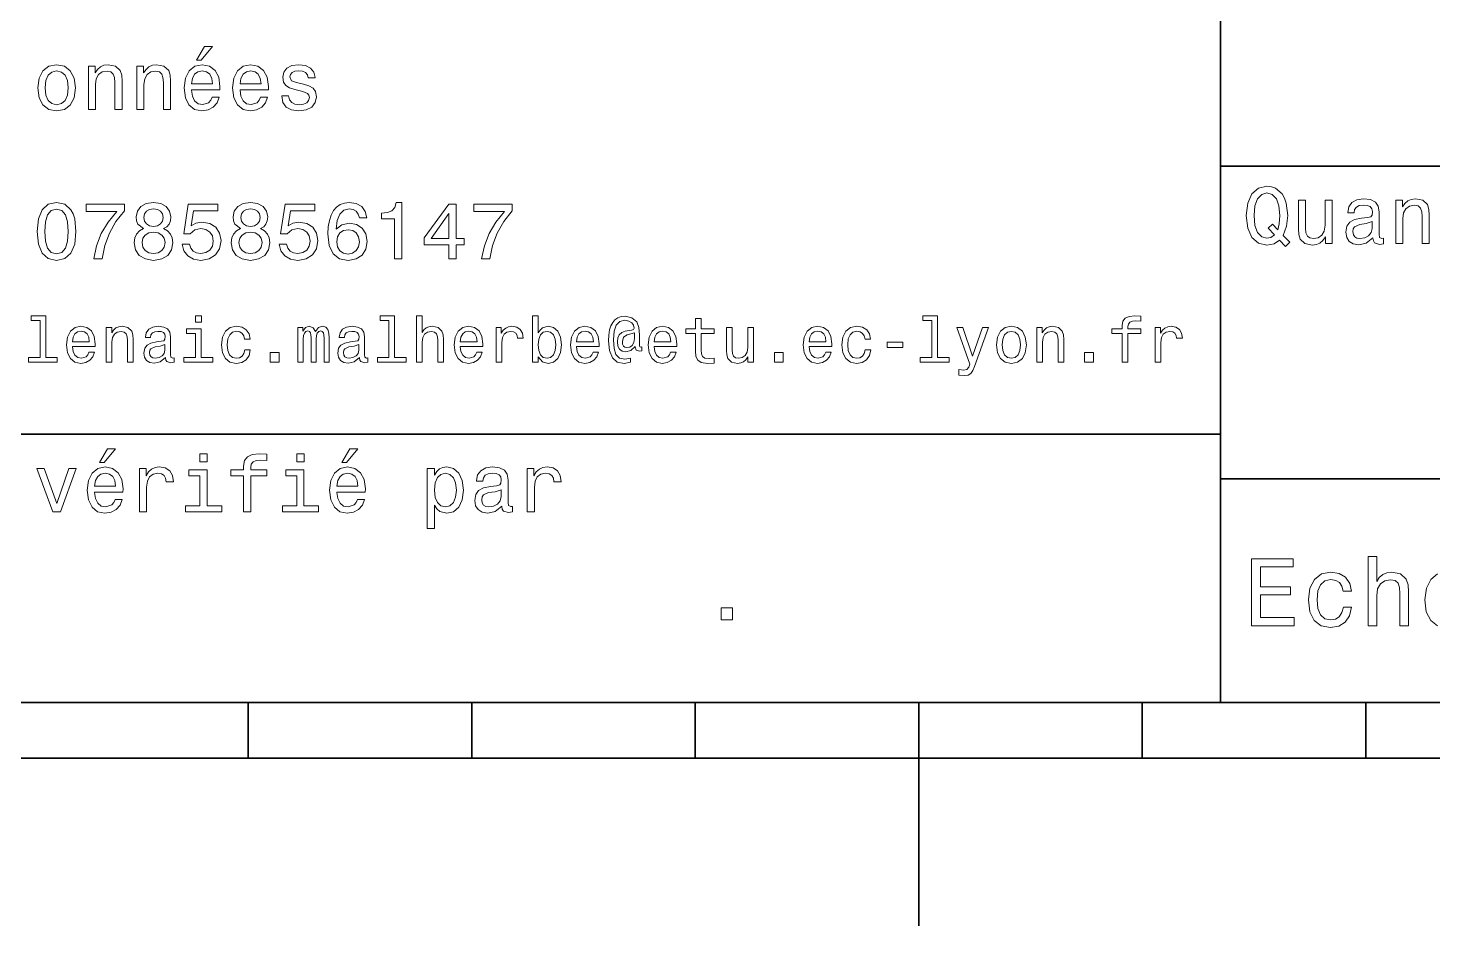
# Model space of a CAD drawing. Extents: x 0 to 297, y 0 to 210.
# Drawn here: x 108.7 to 171.5, y 0 to 40.2 of the extents above; entities that cross this region are included whole.
import ezdxf

# ---------------------------------------------------------------- set-up
doc = ezdxf.new("R2010")
doc.units = 0

msp = doc.modelspace()

# ---------------------------------------------------------------- linework, layer by layer
at = {"color": 7, "lineweight": 35}
for p, q in [((162, 10), (162, 70)), ((162, 34), (287, 34)), ((97, 22), (162, 22)), ((162, 20), (287, 20)), ((10, 10), (287, 10)), ((97, 10), (287, 10)), ((98.5, 7.5), (198.5, 7.5))]:
    msp.add_line(p, q, dxfattribs=at)
at = {"color": 7, "lineweight": 35, "ltscale": 0.0625}
for p, q in [((118.5, 10), (118.5, 7.5)), ((128.5, 10), (128.5, 7.5)), ((138.5, 10), (138.5, 7.5)), ((158.5, 10), (158.5, 7.5)), ((168.5, 10), (168.5, 7.5))]:
    msp.add_line(p, q, dxfattribs=at)
at = {"color": 7, "lineweight": 35, "ltscale": 0.25}
msp.add_line((148.5, 10), (148.5, 0), dxfattribs=at)
at = {"color": 7, "lineweight": 13}
for points in [[(116.184441, 38.728386), (116.396973, 38.728386), (116.897697, 39.340778), (116.54467, 39.340778)], [(109.087898, 37.496399), (109.145531, 37.056915), (109.311241, 36.732708), (109.574203, 36.530979), (109.927231, 36.462536), (110.276657, 36.530979), (110.539627, 36.729107), (110.70533, 37.053314), (110.766571, 37.496399), (110.70533, 37.935879), (110.539627, 38.263687), (110.276657, 38.461815), (109.927231, 38.533859), (109.574203, 38.461815), (109.311241, 38.260086), (109.145531, 37.935879)], [(111.350143, 36.530979), (111.667145, 36.530979), (111.667145, 37.647694), (111.69957, 37.903458), (111.804031, 38.090778), (111.966141, 38.206051), (112.182274, 38.249279), (112.355186, 38.213257), (112.463257, 38.115993), (112.517288, 37.953888), (112.535301, 37.737751), (112.535301, 36.530979), (112.852303, 36.530979), (112.852303, 37.802593), (112.837898, 38.058357), (112.773056, 38.270893), (112.560516, 38.465416), (112.229103, 38.533859), (112.045387, 38.508644), (111.890488, 38.440201), (111.757202, 38.324928), (111.65274, 38.170029), (111.65274, 38.465416), (111.350143, 38.465416)], [(113.51873, 36.530979), (113.835732, 36.530979), (113.835732, 37.647694), (113.868156, 37.903458), (113.972626, 38.090778), (114.134727, 38.206051), (114.350861, 38.249279), (114.523773, 38.213257), (114.631844, 38.115993), (114.685883, 37.953888), (114.703888, 37.737751), (114.703888, 36.530979), (115.020889, 36.530979), (115.020889, 37.802593), (115.006485, 38.058357), (114.941643, 38.270893), (114.729111, 38.465416), (114.39769, 38.533859), (114.213974, 38.508644), (114.059082, 38.440201), (113.925789, 38.324928), (113.821327, 38.170029), (113.821327, 38.465416), (113.51873, 38.465416)], [(115.964699, 37.406338), (117.232712, 37.406338), (117.236313, 37.554035), (117.178673, 37.9683), (117.020172, 38.278099), (116.768013, 38.465416), (116.432999, 38.533859), (116.105186, 38.461815), (115.853027, 38.260086), (115.690918, 37.932278), (115.633286, 37.5), (115.687317, 37.056915), (115.849426, 36.732708), (116.097984, 36.530979), (116.422188, 36.462536), (116.703171, 36.509365), (116.933716, 36.631844), (117.103027, 36.826366), (117.200287, 37.085735), (116.886887, 37.085735), (116.822044, 36.941643), (116.728386, 36.833572), (116.461815, 36.747116), (116.256485, 36.786743), (116.101585, 36.912823), (116.000717, 37.118156), (115.964699, 37.395531)], [(118.133286, 37.406338), (119.401299, 37.406338), (119.4049, 37.554035), (119.34726, 37.9683), (119.188766, 38.278099), (118.9366, 38.465416), (118.601585, 38.533859), (118.273773, 38.461815), (118.021614, 38.260086), (117.859512, 37.932278), (117.801872, 37.5), (117.855911, 37.056915), (118.018013, 36.732708), (118.266571, 36.530979), (118.590775, 36.462536), (118.871758, 36.509365), (119.10231, 36.631844), (119.271614, 36.826366), (119.368881, 37.085735), (119.055481, 37.085735), (118.990631, 36.941643), (118.896973, 36.833572), (118.630402, 36.747116), (118.425072, 36.786743), (118.270172, 36.912823), (118.169312, 37.118156), (118.133286, 37.395531)], [(120.971901, 37.658501), (120.66571, 37.730545), (120.438766, 37.8134), (120.363113, 37.982708), (120.384727, 38.101585), (120.460373, 38.188038), (120.582855, 38.242073), (120.759369, 38.263687), (120.92868, 38.242073), (121.061966, 38.177231), (121.148415, 38.079971), (121.184441, 37.950287), (121.49424, 37.950287), (121.49424, 37.957493), (121.440201, 38.191643), (121.292511, 38.375359), (121.061966, 38.490635), (120.759369, 38.533859), (120.453171, 38.490635), (120.229828, 38.371758), (120.08934, 38.195244), (120.046112, 37.971901), (120.078529, 37.755764), (120.179398, 37.604465), (120.3451, 37.496399), (120.586456, 37.42075), (120.939484, 37.334293), (121.155624, 37.244236), (121.213257, 37.172188), (121.234871, 37.064121), (121.202454, 36.930836), (121.115997, 36.829971), (120.97551, 36.765129), (120.788185, 36.743515), (120.590057, 36.765129), (120.445969, 36.840778), (120.348709, 36.963257), (120.309082, 37.132565), (120.002884, 37.132565), (120.053314, 36.844379), (120.201012, 36.635445), (120.435158, 36.509365), (120.759369, 36.462536), (121.097984, 36.509365), (121.346542, 36.635445), (121.497841, 36.837173), (121.551872, 37.100143), (121.512253, 37.327087), (121.400574, 37.481987), (121.216858, 37.582851)], [(109.412102, 37.5), (109.444527, 37.824207), (109.545387, 38.058357), (109.707489, 38.20245), (109.927231, 38.25288), (110.143372, 38.20245), (110.305473, 38.061958), (110.406342, 37.824207), (110.44236, 37.5), (110.406342, 37.172188), (110.305473, 36.934437), (110.143372, 36.790344), (109.927231, 36.743515), (109.707489, 36.790344), (109.545387, 36.934437), (109.444527, 37.172188)], [(115.964699, 37.672909), (116.004318, 37.921471), (116.101585, 38.105186), (116.249283, 38.216858), (116.443802, 38.256485), (116.634727, 38.216858), (116.782425, 38.105186), (116.872482, 37.921471), (116.9049, 37.672909)], [(118.133286, 37.672909), (118.172913, 37.921471), (118.270172, 38.105186), (118.41787, 38.216858), (118.612396, 38.256485), (118.803314, 38.216858), (118.951012, 38.105186), (119.041069, 37.921471), (119.073486, 37.672909)], [(164.642654, 30.685879), (164.916428, 30.401297), (165.107346, 30.592218), (164.811966, 30.894812), (164.963257, 31.305475), (165.010086, 31.780979), (164.941635, 32.339336), (164.862396, 32.56628), (164.757919, 32.753601), (164.46254, 33.009365), (164.282425, 33.074207), (164.08429, 33.099422), (163.702454, 33.009365), (163.41066, 32.757202), (163.223343, 32.342937), (163.158508, 31.780979), (163.223343, 31.219019), (163.407059, 30.804754), (163.698853, 30.54899), (164.08429, 30.462536), (164.39769, 30.520172)], [(164.41571, 30.916426), (164.260803, 30.801151), (164.08429, 30.765129), (163.850143, 30.829971), (163.666428, 31.024494), (163.543945, 31.341497), (163.504318, 31.780979), (163.543945, 32.216858), (163.662827, 32.537464), (163.846542, 32.731987), (164.08429, 32.80043), (164.318451, 32.731987), (164.502167, 32.533859), (164.621033, 32.213257), (164.664261, 31.780979), (164.631851, 31.40634), (164.5634, 31.150576), (164.329254, 31.395533), (164.13472, 31.211815)], [(109.059074, 31.071325), (109.113113, 30.505762), (109.282425, 30.102304), (109.552597, 29.857347), (109.927231, 29.778097), (110.298271, 29.857347), (110.568443, 30.102304), (110.734146, 30.505762), (110.791786, 31.071325), (110.734146, 31.633286), (110.665703, 31.856628), (110.568443, 32.040344), (110.298271, 32.285301), (109.927231, 32.368156), (109.552597, 32.285301), (109.282425, 32.036743), (109.113113, 31.633286)], [(109.4049, 31.071325), (109.433716, 31.507204), (109.523773, 31.820604), (109.685883, 32.004322), (109.927231, 32.069164), (110.164986, 32.004322), (110.327087, 31.820604), (110.417145, 31.507204), (110.445969, 31.071325), (110.417145, 30.631844), (110.327087, 30.318443), (110.164986, 30.134726), (109.927231, 30.073486), (109.685883, 30.134726), (109.523773, 30.318443), (109.433716, 30.631844)], [(111.5951, 29.850143), (111.958931, 29.850143), (112.077812, 30.444523), (112.286743, 30.999279), (112.58213, 31.514408), (112.967575, 31.997118), (112.967575, 32.296108), (111.252884, 32.296108), (111.252884, 31.9683), (112.621758, 31.9683), (112.225502, 31.481987), (111.926514, 30.974062), (111.717575, 30.433718)], [(113.817726, 31.197405), (113.634003, 31.09654), (113.507927, 30.956051), (113.428673, 30.779539), (113.403458, 30.567001), (113.461098, 30.246397), (113.626801, 29.997837), (113.896973, 29.839336), (114.264404, 29.778097), (114.628242, 29.839336), (114.898415, 29.997837), (115.064117, 30.246397), (115.125359, 30.567001), (115.096542, 30.779539), (115.020889, 30.956051), (114.891212, 31.09654), (114.71109, 31.197405), (114.855186, 31.283861), (114.956055, 31.402737), (115.017288, 31.546829), (115.038902, 31.723343), (114.98127, 31.979107), (114.829971, 32.184437), (114.585014, 32.317722), (114.264404, 32.368156), (113.940201, 32.317722), (113.695244, 32.184437), (113.540344, 31.979107), (113.486313, 31.723343), (113.504318, 31.546829), (113.565559, 31.402737)], [(113.828529, 31.694523), (113.857346, 31.853025), (113.943802, 31.975504), (114.080688, 32.051151), (114.264404, 32.079971), (114.444527, 32.051151), (114.581413, 31.975504), (114.66787, 31.853025), (114.700287, 31.694523), (114.66787, 31.532419), (114.581413, 31.40634), (114.444527, 31.323486), (114.264404, 31.298271), (114.080688, 31.327089), (113.943802, 31.40634), (113.857346, 31.532419)], [(115.539627, 30.502161), (115.618874, 30.206772), (115.795387, 29.976225), (116.054756, 29.832132), (116.386169, 29.778097), (116.75, 29.842939), (117.034584, 30.019451), (117.214699, 30.300432), (117.283142, 30.660662), (117.221901, 30.995676), (117.048996, 31.258644), (116.778816, 31.427954), (116.429398, 31.489193), (116.159225, 31.445965), (115.950287, 31.327089), (116.051155, 32.000721), (117.146255, 32.000721), (117.146255, 32.296108), (115.809799, 32.296108), (115.611671, 30.970461), (115.899857, 30.970461), (116.108788, 31.139769), (116.375359, 31.201008), (116.605911, 31.161383), (116.782425, 31.046108), (116.894089, 30.869596), (116.933716, 30.642651), (116.894089, 30.415705), (116.778816, 30.239193), (116.60231, 30.127522), (116.375359, 30.087896), (116.184441, 30.113111), (116.036743, 30.195965), (115.928673, 30.325647), (115.874641, 30.502161)], [(118.1549, 31.197405), (117.971184, 31.09654), (117.8451, 30.956051), (117.765854, 30.779539), (117.740631, 30.567001), (117.798271, 30.246397), (117.963974, 29.997837), (118.234146, 29.839336), (118.601585, 29.778097), (118.965416, 29.839336), (119.235596, 29.997837), (119.401299, 30.246397), (119.46254, 30.567001), (119.433716, 30.779539), (119.35807, 30.956051), (119.228386, 31.09654), (119.048271, 31.197405), (119.192368, 31.283861), (119.293228, 31.402737), (119.354469, 31.546829), (119.376083, 31.723343), (119.318443, 31.979107), (119.167145, 32.184437), (118.922195, 32.317722), (118.601585, 32.368156), (118.277374, 32.317722), (118.032425, 32.184437), (117.877525, 31.979107), (117.823486, 31.723343), (117.841499, 31.546829), (117.90274, 31.402737)], [(118.16571, 31.694523), (118.194527, 31.853025), (118.280983, 31.975504), (118.41787, 32.051151), (118.601585, 32.079971), (118.7817, 32.051151), (118.918587, 31.975504), (119.005043, 31.853025), (119.03746, 31.694523), (119.005043, 31.532419), (118.918587, 31.40634), (118.7817, 31.323486), (118.601585, 31.298271), (118.41787, 31.327089), (118.280983, 31.40634), (118.194527, 31.532419)], [(119.876801, 30.502161), (119.956055, 30.206772), (120.132568, 29.976225), (120.391937, 29.832132), (120.723343, 29.778097), (121.087173, 29.842939), (121.371758, 30.019451), (121.551872, 30.300432), (121.620316, 30.660662), (121.559082, 30.995676), (121.386169, 31.258644), (121.115997, 31.427954), (120.766571, 31.489193), (120.496399, 31.445965), (120.287468, 31.327089), (120.388329, 32.000721), (121.483429, 32.000721), (121.483429, 32.296108), (120.146973, 32.296108), (119.948853, 30.970461), (120.23703, 30.970461), (120.445969, 31.139769), (120.71254, 31.201008), (120.943085, 31.161383), (121.119598, 31.046108), (121.23127, 30.869596), (121.270897, 30.642651), (121.23127, 30.415705), (121.115997, 30.239193), (120.939484, 30.127522), (120.71254, 30.087896), (120.521614, 30.113111), (120.373917, 30.195965), (120.265854, 30.325647), (120.211815, 30.502161)], [(123.803314, 31.676512), (123.734871, 31.9683), (123.57637, 32.184437), (123.331413, 32.321323), (123.014412, 32.368156), (122.80188, 32.342937), (122.618156, 32.274494), (122.456055, 32.162823), (122.319168, 32.004322), (122.211098, 31.806194), (122.131851, 31.56484), (122.081413, 31.280258), (122.067001, 30.959654), (122.124641, 30.448126), (122.301155, 30.077089), (122.585739, 29.853746), (122.974785, 29.778097), (123.324211, 29.842939), (123.590782, 30.012247), (123.763687, 30.278818), (123.824928, 30.617435), (123.763687, 30.959654), (123.597984, 31.222622), (123.342224, 31.388329), (123.025223, 31.445965), (122.682999, 31.373919), (122.427238, 31.168587), (122.48127, 31.56484), (122.596542, 31.849422), (122.773056, 32.01873), (123.018013, 32.076366), (123.198128, 32.04755), (123.335014, 31.971901), (123.425072, 31.845821), (123.471909, 31.676512)], [(125.042511, 29.850143), (125.370316, 29.850143), (125.370316, 32.368156), (125.125366, 32.368156), (125.060524, 32.148415), (124.93084, 32.000721), (124.732712, 31.914265), (124.458939, 31.885447), (124.458939, 31.629683), (125.042511, 31.629683)], [(127.474068, 29.850143), (127.798279, 29.850143), (127.798279, 30.46974), (128.154907, 30.46974), (128.154907, 30.757925), (127.798279, 30.757925), (127.798279, 32.296108), (127.470467, 32.296108), (126.375366, 30.786743), (126.375366, 30.46974), (127.474068, 30.46974)], [(128.943817, 29.850143), (129.307648, 29.850143), (129.426514, 30.444523), (129.635452, 30.999279), (129.930847, 31.514408), (130.316284, 31.997118), (130.316284, 32.296108), (128.601593, 32.296108), (128.601593, 31.9683), (129.970459, 31.9683), (129.574219, 31.481987), (129.275223, 30.974062), (129.066284, 30.433718)], [(166.998566, 32.465416), (166.681549, 32.465416), (166.681549, 31.348703), (166.645538, 31.089336), (166.541061, 30.902016), (166.378967, 30.786743), (166.166428, 30.750719), (165.997116, 30.779539), (165.889053, 30.865993), (165.827805, 31.013687), (165.8134, 31.222622), (165.8134, 32.465416), (165.496399, 32.465416), (165.496399, 31.193804), (165.507202, 30.93804), (165.575653, 30.725504), (165.784576, 30.530979), (166.119598, 30.462536), (166.299713, 30.487751), (166.454605, 30.552593), (166.587891, 30.664265), (166.695969, 30.826368), (166.695969, 30.530979), (166.998566, 30.530979)], [(168.824921, 30.78314), (168.824921, 30.772333), (168.842941, 30.649855), (168.896973, 30.5634), (169.123917, 30.494957), (169.30043, 30.523775), (169.30043, 30.768732), (169.224777, 30.757925), (169.123917, 30.804754), (169.105911, 30.948847), (169.105911, 31.950287), (169.062683, 32.206051), (168.9366, 32.386166), (168.716858, 32.494236), (168.407059, 32.533859), (168.104462, 32.490635), (167.881119, 32.368156), (167.740631, 32.177231), (167.693802, 31.925072), (167.693802, 31.903458), (167.978394, 31.903458), (168.003601, 32.054756), (168.082855, 32.162823), (168.21254, 32.227665), (168.396255, 32.25288), (168.572769, 32.234871), (168.698853, 32.180836), (168.77449, 32.087173), (168.799713, 31.957493), (168.785309, 31.806194), (168.727661, 31.730547), (168.583572, 31.694523), (168.3134, 31.665705), (168.003601, 31.600864), (167.783859, 31.48559), (167.654175, 31.305475), (167.614548, 31.038904), (167.650574, 30.801151), (167.762253, 30.62464), (167.942368, 30.512968), (168.190918, 30.473343), (168.52594, 30.54899)], [(169.844376, 30.530979), (170.161377, 30.530979), (170.161377, 31.647694), (170.193802, 31.903458), (170.298279, 32.090778), (170.460373, 32.206051), (170.676514, 32.249279), (170.849426, 32.213257), (170.957489, 32.115993), (171.011536, 31.95389), (171.029541, 31.737751), (171.029541, 30.530979), (171.346542, 30.530979), (171.346542, 31.802593), (171.332138, 32.058357), (171.267288, 32.270893), (171.054749, 32.465416), (170.723343, 32.533859), (170.539627, 32.508644), (170.38472, 32.440201), (170.251434, 32.324928), (170.146973, 32.170029), (170.146973, 32.465416), (169.844376, 32.465416)], [(126.677956, 30.757925), (127.474068, 31.878241), (127.474068, 30.757925)], [(168.78891, 31.208212), (168.745682, 31.020893), (168.630402, 30.876801), (168.457489, 30.78314), (168.244965, 30.750719), (168.108063, 30.768732), (168.010803, 30.826368), (167.94957, 30.927233), (167.931549, 31.067722), (167.945969, 31.193804), (168.003601, 31.283861), (168.234146, 31.384726), (168.52594, 31.427954), (168.78891, 31.514408)], [(113.749283, 30.574207), (113.7817, 30.765129), (113.886169, 30.909222), (114.048271, 31.002882), (114.264404, 31.035301), (114.476944, 31.002882), (114.639046, 30.909222), (114.743515, 30.765129), (114.779541, 30.574207), (114.743515, 30.368876), (114.639046, 30.213976), (114.476944, 30.113111), (114.264404, 30.08069), (114.048271, 30.113111), (113.886169, 30.213976), (113.7817, 30.368876)], [(118.086456, 30.574207), (118.118881, 30.765129), (118.223343, 30.909222), (118.385452, 31.002882), (118.601585, 31.035301), (118.814117, 31.002882), (118.976227, 30.909222), (119.080688, 30.765129), (119.116714, 30.574207), (119.080688, 30.368876), (118.976227, 30.213976), (118.814117, 30.113111), (118.601585, 30.08069), (118.385452, 30.113111), (118.223343, 30.213976), (118.118881, 30.368876)], [(123.47551, 30.613832), (123.435883, 30.386887), (123.335014, 30.213976), (123.172913, 30.098703), (122.971184, 30.062679), (122.758652, 30.098703), (122.596542, 30.210375), (122.492081, 30.383286), (122.459656, 30.610229), (122.495682, 30.833572), (122.596542, 31.002882), (122.762253, 31.11095), (122.985596, 31.150576), (123.180115, 31.11095), (123.335014, 31.006483), (123.435883, 30.837175)], [(109.184441, 27.080692), (109.184441, 25.438042), (108.662827, 25.438042), (108.662827, 25.224785), (109.956772, 25.224785), (109.956772, 25.438042), (109.438042, 25.438042), (109.438042, 27.293949), (108.786743, 27.293949), (108.786743, 27.080692)], [(116.403458, 27.293949), (116.135445, 27.293949), (116.135445, 27.005764), (116.403458, 27.005764)], [(124.798271, 27.080692), (124.798271, 25.438042), (124.276657, 25.438042), (124.276657, 25.224785), (125.570602, 25.224785), (125.570602, 25.438042), (125.051872, 25.438042), (125.051872, 27.293949), (124.400574, 27.293949), (124.400574, 27.080692)], [(126.028824, 25.224785), (126.282425, 25.224785), (126.282425, 26.118156), (126.308357, 26.322767), (126.391937, 26.472624), (126.521614, 26.564842), (126.694527, 26.599424), (126.832855, 26.570606), (126.919312, 26.492796), (126.96254, 26.363113), (126.976944, 26.190203), (126.976944, 25.224785), (127.230545, 25.224785), (127.230545, 26.242077), (127.219025, 26.446688), (127.167145, 26.616716), (126.997116, 26.772335), (126.731995, 26.827091), (126.587898, 26.806917), (126.463982, 26.752163), (126.360229, 26.665707), (126.282425, 26.547552), (126.282425, 27.293949), (126.028824, 27.293949)], [(131.472626, 25.463978), (131.659943, 25.242075), (131.916428, 25.170031), (132.158508, 25.224785), (132.351593, 25.38905), (132.472626, 25.651299), (132.518738, 26), (132.472626, 26.348703), (132.348709, 26.60807), (132.158508, 26.769453), (131.916428, 26.827091), (131.662827, 26.752163), (131.559082, 26.659943), (131.472626, 26.536024), (131.472626, 27.293949), (131.219025, 27.293949), (131.219025, 25.224785), (131.472626, 25.224785)], [(136.118164, 25.734871), (136.118164, 25.902018), (136.072052, 25.893373), (136.017303, 25.913546), (136, 25.974064), (136, 26.446688), (135.976959, 26.780981), (135.884735, 27.02882), (135.668594, 27.213257), (135.365997, 27.279539), (135.190216, 27.262249), (135.040344, 27.210375), (134.910675, 27.12392), (134.806915, 27.002882), (134.726227, 26.850145), (134.668594, 26.662825), (134.634003, 26.438042), (134.622482, 26.184439), (134.662827, 25.737753), (134.792511, 25.42075), (135.008652, 25.230549), (135.317017, 25.170031), (135.599426, 25.216139), (135.599426, 25.406342), (135.351593, 25.360231), (135.112396, 25.409224), (134.953888, 25.567724), (134.867432, 25.835735), (134.841507, 26.224785), (134.870331, 26.605188), (134.968307, 26.876081), (135.126801, 27.040346), (135.357361, 27.095102), (135.533142, 27.063402), (135.662827, 26.988474), (135.743515, 26.876081), (135.772339, 26.746399), (135.740631, 26.682999), (135.654175, 26.654179), (135.371765, 26.610952), (135.216141, 26.547552), (135.10376, 26.449568), (135.037476, 26.314121), (135.017303, 26.135448), (135.043228, 25.942364), (135.11528, 25.798271), (135.233429, 25.708935), (135.389053, 25.680117), (135.616714, 25.740635), (135.809799, 25.930836), (135.809799, 25.913546), (135.855911, 25.760807), (136.01442, 25.714699)], [(138.51297, 26.504324), (138.51297, 25.729107), (138.530273, 25.478388), (138.610962, 25.305477), (138.772339, 25.204613), (139.046112, 25.170031), (139.345825, 25.184439), (139.345825, 25.40346), (139.126801, 25.386168), (138.927963, 25.409224), (138.821335, 25.48127), (138.775223, 25.602306), (138.766571, 25.772335), (138.766571, 26.504324), (139.345825, 26.504324), (139.345825, 26.720463), (138.766571, 26.720463), (138.766571, 27.172913), (138.51297, 27.172913), (138.51297, 26.720463), (138.074936, 26.720463), (138.074936, 26.504324)], [(149.086456, 27.080692), (149.086456, 25.438042), (148.56485, 25.438042), (148.56485, 25.224785), (149.858795, 25.224785), (149.858795, 25.438042), (149.340073, 25.438042), (149.340073, 27.293949), (148.688766, 27.293949), (148.688766, 27.080692)], [(157.608078, 26.504324), (157.608078, 25.224785), (157.861679, 25.224785), (157.861679, 26.504324), (158.438049, 26.504324), (158.438049, 26.720463), (157.861679, 26.720463), (157.861679, 26.815563), (157.881851, 26.930836), (157.948135, 27.008646), (158.060532, 27.054756), (158.221924, 27.072046), (158.438049, 27.06052), (158.438049, 27.279539), (158.164276, 27.293949), (157.916443, 27.268013), (157.74353, 27.190203), (157.639786, 27.054756), (157.608078, 26.861671), (157.608078, 26.720463), (157.144104, 26.720463), (157.144104, 26.504324)], [(110.636887, 25.925074), (111.651299, 25.925074), (111.654175, 26.043228), (111.60807, 26.374641), (111.48127, 26.622478), (111.279541, 26.772335), (111.011528, 26.827091), (110.749283, 26.769453), (110.547546, 26.60807), (110.41787, 26.345821), (110.371758, 26), (110.414986, 25.645535), (110.54467, 25.386168), (110.743515, 25.224785), (111.002884, 25.170031), (111.227661, 25.207495), (111.412102, 25.305477), (111.547546, 25.461096), (111.625359, 25.668589), (111.374641, 25.668589), (111.322769, 25.553314), (111.247841, 25.46686), (111.034584, 25.397696), (110.870316, 25.429396), (110.746399, 25.53026), (110.665703, 25.694525), (110.636887, 25.916428)], [(110.636887, 26.138329), (110.668587, 26.337177), (110.746399, 26.48415), (110.864555, 26.573488), (111.020172, 26.605188), (111.172913, 26.573488), (111.291061, 26.48415), (111.363113, 26.337177), (111.389046, 26.138329)], [(112.149857, 25.224785), (112.403458, 25.224785), (112.403458, 26.118156), (112.429398, 26.322767), (112.51297, 26.472624), (112.642654, 26.564842), (112.815559, 26.599424), (112.953888, 26.570606), (113.040344, 26.492796), (113.083572, 26.363113), (113.097984, 26.190203), (113.097984, 25.224785), (113.351585, 25.224785), (113.351585, 26.242077), (113.340057, 26.446688), (113.288185, 26.616716), (113.118156, 26.772335), (112.853027, 26.827091), (112.706055, 26.806917), (112.58213, 26.752163), (112.475502, 26.659943), (112.39193, 26.536024), (112.39193, 26.772335), (112.149857, 26.772335)], [(114.804031, 25.426514), (114.804031, 25.417868), (114.818443, 25.319885), (114.861671, 25.250721), (115.043228, 25.195967), (115.184433, 25.219021), (115.184433, 25.414986), (115.123917, 25.406342), (115.043228, 25.443806), (115.028816, 25.559078), (115.028816, 26.360231), (114.994232, 26.564842), (114.893372, 26.708935), (114.717575, 26.795389), (114.469742, 26.827091), (114.227661, 26.792507), (114.048988, 26.694525), (113.9366, 26.541788), (113.899132, 26.340059), (113.899132, 26.322767), (114.126801, 26.322767), (114.146973, 26.443806), (114.210373, 26.53026), (114.314117, 26.582134), (114.46109, 26.602306), (114.602303, 26.587896), (114.703171, 26.54467), (114.763687, 26.469742), (114.783859, 26.365995), (114.772331, 26.244957), (114.726227, 26.184439), (114.610947, 26.155621), (114.394814, 26.132566), (114.146973, 26.080692), (113.971176, 25.988474), (113.867432, 25.844381), (113.835732, 25.631124), (113.864548, 25.440924), (113.953888, 25.299713), (114.097977, 25.210375), (114.296829, 25.178675), (114.564842, 25.239195)], [(116.394814, 25.438042), (116.394814, 26.720463), (115.743515, 26.720463), (115.743515, 26.504324), (116.141205, 26.504324), (116.141205, 25.438042), (115.622475, 25.438042), (115.622475, 25.224785), (116.919304, 25.224785), (116.919304, 25.438042)], [(118.340057, 26.259367), (118.590775, 26.259367), (118.538902, 26.489914), (118.414986, 26.671471), (118.221901, 26.783863), (117.971176, 26.827091), (117.694519, 26.769453), (117.484146, 26.60807), (117.351585, 26.345821), (117.305473, 25.994238), (117.348701, 25.645535), (117.478386, 25.386168), (117.682999, 25.224785), (117.962532, 25.170031), (118.210373, 25.213257), (118.403458, 25.334295), (118.536026, 25.524496), (118.593658, 25.778099), (118.351585, 25.778099), (118.308357, 25.616716), (118.227661, 25.495678), (118.112389, 25.42075), (117.971176, 25.397696), (117.795387, 25.43516), (117.668587, 25.550434), (117.590775, 25.737753), (117.564842, 26.002882), (117.590775, 26.262249), (117.671471, 26.449568), (117.801147, 26.564842), (117.971176, 26.605188), (118.121033, 26.579252), (118.233429, 26.51297), (118.308357, 26.40346)], [(120.723343, 25.224785), (120.956772, 25.224785), (120.956772, 26.259367), (120.971184, 26.414986), (121.014412, 26.527378), (121.080688, 26.59366), (121.167145, 26.619598), (121.236313, 26.596542), (121.282425, 26.538906), (121.305473, 26.440924), (121.314117, 26.311241), (121.314117, 25.224785), (121.533142, 25.224785), (121.533142, 26.259367), (121.547546, 26.412106), (121.590775, 26.524496), (121.659943, 26.59366), (121.746399, 26.619598), (121.815559, 26.596542), (121.861671, 26.538906), (121.890488, 26.311241), (121.890488, 25.224785), (122.123917, 25.224785), (122.123917, 26.293949), (122.109512, 26.515852), (122.0634, 26.685881), (121.971184, 26.789627), (121.821327, 26.827091), (121.645531, 26.769453), (121.510086, 26.602306), (121.403458, 26.766571), (121.224785, 26.827091), (121.060516, 26.769453), (120.948128, 26.60807), (120.948128, 26.772335), (120.723343, 26.772335)], [(123.478386, 25.426514), (123.478386, 25.417868), (123.492798, 25.319885), (123.536026, 25.250721), (123.717583, 25.195967), (123.858788, 25.219021), (123.858788, 25.414986), (123.798271, 25.406342), (123.717583, 25.443806), (123.703171, 25.559078), (123.703171, 26.360231), (123.668587, 26.564842), (123.567726, 26.708935), (123.39193, 26.795389), (123.144089, 26.827091), (122.902016, 26.792507), (122.723343, 26.694525), (122.610954, 26.541788), (122.573486, 26.340059), (122.573486, 26.322767), (122.801155, 26.322767), (122.821327, 26.443806), (122.884727, 26.53026), (122.988472, 26.582134), (123.135445, 26.602306), (123.276657, 26.587896), (123.377518, 26.54467), (123.438042, 26.469742), (123.458214, 26.365995), (123.446686, 26.244957), (123.400574, 26.184439), (123.285301, 26.155621), (123.069168, 26.132566), (122.821327, 26.080692), (122.645538, 25.988474), (122.541786, 25.844381), (122.510086, 25.631124), (122.53891, 25.440924), (122.628242, 25.299713), (122.772339, 25.210375), (122.971184, 25.178675), (123.239197, 25.239195)], [(127.985596, 25.925074), (129, 25.925074), (129.002884, 26.043228), (128.956772, 26.374641), (128.829971, 26.622478), (128.62825, 26.772335), (128.360229, 26.827091), (128.097992, 26.769453), (127.896255, 26.60807), (127.766571, 26.345821), (127.720459, 26), (127.763687, 25.645535), (127.893372, 25.386168), (128.092224, 25.224785), (128.351593, 25.170031), (128.57637, 25.207495), (128.760803, 25.305477), (128.896255, 25.461096), (128.97406, 25.668589), (128.723343, 25.668589), (128.671478, 25.553314), (128.596542, 25.46686), (128.383286, 25.397696), (128.219025, 25.429396), (128.095108, 25.53026), (128.014404, 25.694525), (127.985596, 25.916428)], [(127.985596, 26.138329), (128.017288, 26.337177), (128.095108, 26.48415), (128.213257, 26.573488), (128.368881, 26.605188), (128.521622, 26.573488), (128.639771, 26.48415), (128.711823, 26.337177), (128.737762, 26.138329)], [(129.593658, 25.224785), (129.84726, 25.224785), (129.84726, 26.10951), (129.873199, 26.322767), (129.951019, 26.475506), (130.07782, 26.567724), (130.247833, 26.599424), (130.374634, 26.579252), (130.469742, 26.521614), (130.527374, 26.423632), (130.547546, 26.291067), (130.804047, 26.291067), (130.769455, 26.524496), (130.674347, 26.691643), (130.515854, 26.792507), (130.299713, 26.827091), (130.15274, 26.804035), (130.02594, 26.746399), (129.913544, 26.648417), (129.824219, 26.515852), (129.824219, 26.772335), (129.593658, 26.772335)], [(132.259369, 26), (132.23056, 25.740635), (132.15274, 25.550434), (132.028824, 25.43516), (131.873199, 25.397696), (131.703171, 25.43516), (131.579254, 25.550434), (131.50145, 25.737753), (131.47551, 26), (131.50145, 26.259367), (131.579254, 26.446688), (131.703171, 26.559078), (131.873199, 26.599424), (132.028824, 26.559078), (132.15274, 26.443806), (132.23056, 26.256485)], [(133.190201, 25.925074), (134.20462, 25.925074), (134.207489, 26.043228), (134.161392, 26.374641), (134.034592, 26.622478), (133.832855, 26.772335), (133.56485, 26.827091), (133.302597, 26.769453), (133.100861, 26.60807), (132.971191, 26.345821), (132.925079, 26), (132.968307, 25.645535), (133.097992, 25.386168), (133.296829, 25.224785), (133.556198, 25.170031), (133.780975, 25.207495), (133.965424, 25.305477), (134.100861, 25.461096), (134.17868, 25.668589), (133.927963, 25.668589), (133.876083, 25.553314), (133.801147, 25.46686), (133.587906, 25.397696), (133.42363, 25.429396), (133.299713, 25.53026), (133.219025, 25.694525), (133.190201, 25.916428)], [(133.190201, 26.138329), (133.221909, 26.337177), (133.299713, 26.48415), (133.417877, 26.573488), (133.573486, 26.605188), (133.726227, 26.573488), (133.844391, 26.48415), (133.916428, 26.337177), (133.942368, 26.138329)], [(135.783875, 26.279539), (135.755051, 26.100866), (135.682999, 25.974064), (135.573486, 25.896255), (135.443817, 25.873199), (135.354477, 25.887609), (135.291077, 25.939482), (135.250732, 26.025938), (135.239197, 26.146975), (135.288193, 26.345821), (135.455338, 26.449568), (135.783875, 26.53026)], [(136.659943, 25.925074), (137.674362, 25.925074), (137.677246, 26.043228), (137.631134, 26.374641), (137.504333, 26.622478), (137.302597, 26.772335), (137.034592, 26.827091), (136.772339, 26.769453), (136.570618, 26.60807), (136.440933, 26.345821), (136.394821, 26), (136.438049, 25.645535), (136.567734, 25.386168), (136.766571, 25.224785), (137.02594, 25.170031), (137.250732, 25.207495), (137.435165, 25.305477), (137.570618, 25.461096), (137.648422, 25.668589), (137.397705, 25.668589), (137.345825, 25.553314), (137.270905, 25.46686), (137.057648, 25.397696), (136.893372, 25.429396), (136.769455, 25.53026), (136.688766, 25.694525), (136.659943, 25.916428)], [(136.659943, 26.138329), (136.69165, 26.337177), (136.769455, 26.48415), (136.887619, 26.573488), (137.043228, 26.605188), (137.195969, 26.573488), (137.314117, 26.48415), (137.386169, 26.337177), (137.412109, 26.138329)], [(141.100876, 26.772335), (140.84726, 26.772335), (140.84726, 25.878963), (140.818451, 25.671471), (140.734879, 25.521614), (140.605194, 25.429396), (140.435165, 25.400578), (140.299713, 25.423632), (140.213257, 25.492796), (140.164276, 25.610952), (140.15274, 25.778099), (140.15274, 26.772335), (139.899139, 26.772335), (139.899139, 25.755045), (139.907791, 25.550434), (139.96254, 25.380404), (140.129684, 25.224785), (140.397705, 25.170031), (140.541794, 25.190203), (140.66571, 25.242075), (140.772339, 25.331413), (140.858795, 25.461096), (140.858795, 25.224785), (141.100876, 25.224785)], [(143.599426, 25.925074), (144.613846, 25.925074), (144.61673, 26.043228), (144.570618, 26.374641), (144.443817, 26.622478), (144.242081, 26.772335), (143.974075, 26.827091), (143.711823, 26.769453), (143.510101, 26.60807), (143.380417, 26.345821), (143.334305, 26), (143.377533, 25.645535), (143.507217, 25.386168), (143.706055, 25.224785), (143.965424, 25.170031), (144.190216, 25.207495), (144.374649, 25.305477), (144.510101, 25.461096), (144.587906, 25.668589), (144.337189, 25.668589), (144.285309, 25.553314), (144.210388, 25.46686), (143.997131, 25.397696), (143.832855, 25.429396), (143.708939, 25.53026), (143.62825, 25.694525), (143.599426, 25.916428)], [(143.599426, 26.138329), (143.631134, 26.337177), (143.708939, 26.48415), (143.827103, 26.573488), (143.982712, 26.605188), (144.135452, 26.573488), (144.253601, 26.48415), (144.325653, 26.337177), (144.351593, 26.138329)], [(146.097992, 26.259367), (146.348709, 26.259367), (146.296844, 26.489914), (146.172913, 26.671471), (145.979828, 26.783863), (145.729111, 26.827091), (145.452454, 26.769453), (145.242081, 26.60807), (145.109528, 26.345821), (145.063416, 25.994238), (145.106628, 25.645535), (145.236328, 25.386168), (145.440933, 25.224785), (145.720474, 25.170031), (145.968307, 25.213257), (146.161392, 25.334295), (146.293961, 25.524496), (146.351593, 25.778099), (146.109528, 25.778099), (146.066284, 25.616716), (145.985596, 25.495678), (145.870331, 25.42075), (145.729111, 25.397696), (145.553314, 25.43516), (145.426514, 25.550434), (145.348709, 25.737753), (145.322784, 26.002882), (145.348709, 26.262249), (145.429398, 26.449568), (145.559082, 26.564842), (145.729111, 26.605188), (145.878967, 26.579252), (145.991364, 26.51297), (146.066284, 26.40346)], [(151.357361, 26.772335), (150.913559, 25.49856), (150.478394, 26.772335), (150.201736, 26.772335), (150.789642, 25.13833), (150.737762, 24.994238), (150.657074, 24.896255), (150.521622, 24.864553), (150.288193, 24.893373), (150.288193, 24.648417), (150.533142, 24.62536), (150.708939, 24.648417), (150.832855, 24.720463), (150.922195, 24.844381), (151.000015, 25.025938), (151.62825, 26.772335)], [(151.976959, 25.99712), (152.023071, 25.645535), (152.15564, 25.386168), (152.365997, 25.224785), (152.648422, 25.170031), (152.927963, 25.224785), (153.138336, 25.383286), (153.270905, 25.642653), (153.319901, 25.99712), (153.270905, 26.348703), (153.138336, 26.610952), (152.927963, 26.769453), (152.648422, 26.827091), (152.365997, 26.769453), (152.15564, 26.60807), (152.023071, 26.348703)], [(152.236328, 26), (152.262268, 26.259367), (152.342957, 26.446688), (152.472626, 26.56196), (152.648422, 26.602306), (152.821335, 26.56196), (152.951019, 26.449568), (153.031708, 26.259367), (153.060532, 26), (153.031708, 25.737753), (152.951019, 25.547552), (152.821335, 25.432278), (152.648422, 25.394814), (152.472626, 25.432278), (152.342957, 25.547552), (152.262268, 25.737753)], [(153.786758, 25.224785), (154.040359, 25.224785), (154.040359, 26.118156), (154.066299, 26.322767), (154.149872, 26.472624), (154.279541, 26.564842), (154.452454, 26.599424), (154.59079, 26.570606), (154.677246, 26.492796), (154.720474, 26.363113), (154.734879, 26.190203), (154.734879, 25.224785), (154.98848, 25.224785), (154.98848, 26.242077), (154.976959, 26.446688), (154.925079, 26.616716), (154.755051, 26.772335), (154.489929, 26.827091), (154.342957, 26.806917), (154.219025, 26.752163), (154.112396, 26.659943), (154.028839, 26.536024), (154.028839, 26.772335), (153.786758, 26.772335)], [(159.086472, 25.224785), (159.340073, 25.224785), (159.340073, 26.10951), (159.366013, 26.322767), (159.443817, 26.475506), (159.570618, 26.567724), (159.740646, 26.599424), (159.867447, 26.579252), (159.962555, 26.521614), (160.020187, 26.423632), (160.040359, 26.291067), (160.296844, 26.291067), (160.262268, 26.524496), (160.16716, 26.691643), (160.008667, 26.792507), (159.792511, 26.827091), (159.645538, 26.804035), (159.518738, 26.746399), (159.406357, 26.648417), (159.317017, 26.515852), (159.317017, 26.772335), (159.086472, 26.772335)], [(114.775215, 25.766571), (114.740631, 25.616716), (114.648415, 25.501442), (114.510086, 25.426514), (114.340057, 25.400578), (114.230545, 25.414986), (114.15274, 25.461096), (114.103745, 25.541788), (114.08934, 25.654181), (114.100861, 25.755045), (114.146973, 25.827091), (114.331413, 25.907782), (114.564842, 25.942364), (114.775215, 26.011528)], [(123.44957, 25.766571), (123.414986, 25.616716), (123.322769, 25.501442), (123.184441, 25.426514), (123.014412, 25.400578), (122.9049, 25.414986), (122.827087, 25.461096), (122.778099, 25.541788), (122.763687, 25.654181), (122.775215, 25.755045), (122.821327, 25.827091), (123.005768, 25.907782), (123.239197, 25.942364), (123.44957, 26.011528)], [(147.095108, 25.884727), (147.792511, 25.884727), (147.792511, 26.112392), (147.095108, 26.112392)], [(119.48703, 25.224785), (119.884727, 25.224785), (119.884727, 25.654181), (119.48703, 25.654181)], [(142.040344, 25.224785), (142.438049, 25.224785), (142.438049, 25.654181), (142.040344, 25.654181)], [(155.919312, 25.224785), (156.317017, 25.224785), (156.317017, 25.654181), (155.919312, 25.654181)], [(111.84726, 20.728386), (112.059799, 20.728386), (112.560516, 21.340778), (112.207489, 21.340778)], [(116.667145, 21.117435), (116.33213, 21.117435), (116.33213, 20.757204), (116.667145, 20.757204)], [(118.295387, 20.130404), (118.295387, 18.530979), (118.612396, 18.530979), (118.612396, 20.130404), (119.332855, 20.130404), (119.332855, 20.400576), (118.612396, 20.400576), (118.612396, 20.519451), (118.637611, 20.663544), (118.720459, 20.760807), (118.860954, 20.818443), (119.062683, 20.840057), (119.332855, 20.825647), (119.332855, 21.099422), (118.990631, 21.117435), (118.680832, 21.085014), (118.464699, 20.987751), (118.335014, 20.818443), (118.295387, 20.577089), (118.295387, 20.400576), (117.715424, 20.400576), (117.715424, 20.130404)], [(121.004326, 21.117435), (120.669312, 21.117435), (120.669312, 20.757204), (121.004326, 20.757204)], [(122.690201, 20.728386), (122.90274, 20.728386), (123.403458, 21.340778), (123.05043, 21.340778)], [(109.761528, 18.530979), (110.096542, 18.530979), (110.802597, 20.465418), (110.474785, 20.465418), (109.930832, 18.905619), (109.376083, 20.465418), (109.04467, 20.465418)], [(111.627518, 19.40634), (112.895531, 19.40634), (112.899132, 19.554033), (112.841499, 19.9683), (112.682999, 20.278097), (112.430832, 20.465418), (112.095825, 20.533861), (111.768013, 20.461815), (111.515854, 20.260086), (111.353745, 19.932276), (111.296112, 19.5), (111.350143, 19.056915), (111.512245, 18.732708), (111.760803, 18.530979), (112.085014, 18.462536), (112.365997, 18.509365), (112.596542, 18.631844), (112.765854, 18.826368), (112.863113, 19.085733), (112.549713, 19.085733), (112.484871, 18.941643), (112.391212, 18.833572), (112.124641, 18.747118), (111.919312, 18.786743), (111.764412, 18.912823), (111.663544, 19.118155), (111.627518, 19.395533)], [(111.627518, 19.672911), (111.667145, 19.921469), (111.764412, 20.105186), (111.912102, 20.216858), (112.106628, 20.256483), (112.297546, 20.216858), (112.445244, 20.105186), (112.535301, 19.921469), (112.567726, 19.672911)], [(113.637604, 18.530979), (113.954613, 18.530979), (113.954613, 19.636887), (113.98703, 19.903458), (114.08429, 20.094379), (114.242798, 20.209654), (114.45533, 20.249279), (114.613831, 20.224062), (114.732712, 20.152016), (114.804756, 20.029537), (114.829971, 19.863832), (115.150574, 19.863832), (115.107346, 20.155619), (114.988472, 20.364553), (114.790344, 20.490633), (114.520172, 20.533861), (114.336456, 20.505043), (114.177956, 20.432997), (114.03746, 20.310518), (113.925789, 20.144812), (113.925789, 20.465418), (113.637604, 20.465418)], [(116.656342, 18.79755), (116.656342, 20.400576), (115.842216, 20.400576), (115.842216, 20.130404), (116.33934, 20.130404), (116.33934, 18.79755), (115.690918, 18.79755), (115.690918, 18.530979), (117.311958, 18.530979), (117.311958, 18.79755)], [(120.993515, 18.79755), (120.993515, 20.400576), (120.179398, 20.400576), (120.179398, 20.130404), (120.676514, 20.130404), (120.676514, 18.79755), (120.028099, 18.79755), (120.028099, 18.530979), (121.649139, 18.530979), (121.649139, 18.79755)], [(122.470459, 19.40634), (123.73848, 19.40634), (123.742081, 19.554033), (123.684441, 19.9683), (123.52594, 20.278097), (123.273773, 20.465418), (122.938766, 20.533861), (122.610954, 20.461815), (122.358795, 20.260086), (122.196686, 19.932276), (122.139053, 19.5), (122.193085, 19.056915), (122.355194, 18.732708), (122.603745, 18.530979), (122.927956, 18.462536), (123.208939, 18.509365), (123.439484, 18.631844), (123.608795, 18.826368), (123.706055, 19.085733), (123.392654, 19.085733), (123.327812, 18.941643), (123.234154, 18.833572), (122.967583, 18.747118), (122.762253, 18.786743), (122.607353, 18.912823), (122.506485, 19.118155), (122.470459, 19.395533)], [(122.470459, 19.672911), (122.510086, 19.921469), (122.607353, 20.105186), (122.755043, 20.216858), (122.94957, 20.256483), (123.140488, 20.216858), (123.288185, 20.105186), (123.378242, 19.921469), (123.410667, 19.672911)], [(126.829254, 20.166426), (126.829254, 20.465418), (126.512253, 20.465418), (126.512253, 17.7817), (126.829254, 17.7817), (126.829254, 18.826368), (126.940926, 18.657061), (127.067009, 18.545389), (127.38401, 18.462536), (127.6866, 18.530979), (127.924355, 18.736311), (128.079254, 19.060518), (128.136887, 19.5), (128.079254, 19.935879), (127.924355, 20.260086), (127.6866, 20.461815), (127.38401, 20.533861), (127.211098, 20.512247), (127.0634, 20.443804), (126.937325, 20.328529)], [(127.329971, 18.747118), (127.117439, 18.793947), (126.96254, 18.93804), (126.86528, 19.17219), (126.832855, 19.5), (126.86528, 19.824207), (126.96254, 20.058357), (127.117439, 20.198847), (127.329971, 20.249279), (127.524498, 20.198847), (127.679398, 20.054754), (127.776657, 19.820604), (127.812683, 19.5), (127.776657, 19.175793), (127.679398, 18.93804), (127.524498, 18.793947)], [(129.847992, 18.78314), (129.847992, 18.772333), (129.865997, 18.649855), (129.920029, 18.5634), (130.146973, 18.494957), (130.323486, 18.523775), (130.323486, 18.768732), (130.247849, 18.757925), (130.146973, 18.804754), (130.128967, 18.948847), (130.128967, 19.950287), (130.085739, 20.206051), (129.959656, 20.386166), (129.739914, 20.494236), (129.430115, 20.533861), (129.127533, 20.490633), (128.904175, 20.368155), (128.763687, 20.177233), (128.716858, 19.925072), (128.716858, 19.903458), (129.00145, 19.903458), (129.026657, 20.054754), (129.105911, 20.162823), (129.235596, 20.227665), (129.419312, 20.252882), (129.595825, 20.234869), (129.721909, 20.180836), (129.797562, 20.087175), (129.822769, 19.957493), (129.808365, 19.806194), (129.750732, 19.730547), (129.606628, 19.694523), (129.336456, 19.665705), (129.026657, 19.600864), (128.806915, 19.48559), (128.677246, 19.305475), (128.637619, 19.038904), (128.67363, 18.801151), (128.785309, 18.62464), (128.965424, 18.512968), (129.213989, 18.473343), (129.548996, 18.54899)], [(130.986313, 18.530979), (131.303314, 18.530979), (131.303314, 19.636887), (131.335739, 19.903458), (131.432999, 20.094379), (131.591507, 20.209654), (131.804047, 20.249279), (131.96254, 20.224062), (132.081421, 20.152016), (132.153473, 20.029537), (132.17868, 19.863832), (132.499283, 19.863832), (132.456055, 20.155619), (132.337189, 20.364553), (132.139053, 20.490633), (131.868881, 20.533861), (131.685165, 20.505043), (131.526657, 20.432997), (131.386169, 20.310518), (131.274506, 20.144812), (131.274506, 20.465418), (130.986313, 20.465418)], [(129.811966, 19.208212), (129.768738, 19.020893), (129.653458, 18.876801), (129.48056, 18.78314), (129.268021, 18.750719), (129.131134, 18.768732), (129.033875, 18.826368), (128.972626, 18.927233), (128.95462, 19.067722), (128.969025, 19.193804), (129.026657, 19.283861), (129.257202, 19.384726), (129.548996, 19.427954), (129.811966, 19.514408)], [(163.393372, 13.428675), (165.295395, 13.428675), (165.295395, 13.791787), (163.791061, 13.791787), (163.791061, 14.807637), (165.131119, 14.807637), (165.131119, 15.166427), (163.791061, 15.166427), (163.791061, 16.065563), (165.260803, 16.065563), (165.260803, 16.428675), (163.393372, 16.428675)], [(168.610947, 13.428675), (168.991348, 13.428675), (168.991348, 14.768732), (169.030258, 15.075649), (169.155624, 15.300432), (169.350143, 15.438761), (169.609512, 15.490635), (169.817001, 15.447407), (169.946686, 15.330692), (170.011536, 15.136168), (170.033142, 14.876801), (170.033142, 13.428675), (170.413544, 13.428675), (170.413544, 14.954612), (170.396255, 15.261528), (170.318451, 15.516571), (170.0634, 15.75), (169.66571, 15.832133), (169.44957, 15.801874), (169.263687, 15.719741), (169.108063, 15.590058), (168.991348, 15.412825), (168.991348, 16.532421), (168.610947, 16.532421)], [(167.48703, 14.980548), (167.863113, 14.980548), (167.785309, 15.326369), (167.599426, 15.598703), (167.309799, 15.767292), (166.933716, 15.832133), (166.518738, 15.745678), (166.203171, 15.503603), (166.004318, 15.110231), (165.935165, 14.582853), (166, 14.059798), (166.194519, 13.67075), (166.501434, 13.428675), (166.920746, 13.346542), (167.292511, 13.411384), (167.582138, 13.592939), (167.780975, 13.878242), (167.867432, 14.258646), (167.504318, 14.258646), (167.439484, 14.016571), (167.318451, 13.835014), (167.145538, 13.722623), (166.933716, 13.688041), (166.670029, 13.744237), (166.479828, 13.917148), (166.363113, 14.198127), (166.324203, 14.595821), (166.363113, 14.984871), (166.484146, 15.26585), (166.67868, 15.438761), (166.933716, 15.49928), (167.158508, 15.460375), (167.327087, 15.360951), (167.439484, 15.196686)], [(139.667145, 13.690562), (140.164261, 13.690562), (140.164261, 14.227305), (139.667145, 14.227305)]]:
    msp.add_lwpolyline(points, close=True, dxfattribs=at)
msp.add_lwpolyline([(171.714691, 15.745678), (171.412109, 15.503603), (171.217575, 15.110231), (171.148422, 14.591499), (171.213257, 14.059798), (171.407776, 13.67075), (171.706055, 13.428675)], dxfattribs=at)

doc.saveas('drawing.dxf')
